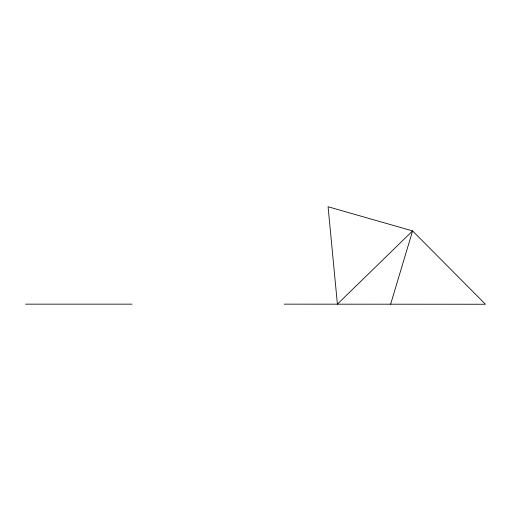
<?xml version="1.0" encoding="UTF-8"?>
<svg xmlns="http://www.w3.org/2000/svg" width="511" height="511" viewBox="0 0 511 511"><rect width="100%" height="100%" fill="white"/><g stroke="black" fill="none" stroke-linecap="round" stroke-linejoin="round"><path stroke-width="0.77" d="M390.653 304.154L412.581 230.908L328.075 206.757L337.401 304.154L412.581 230.908L485.45 304.243L284.148 304.154M25.55 304.154L132.055 304.154"/></g></svg>
